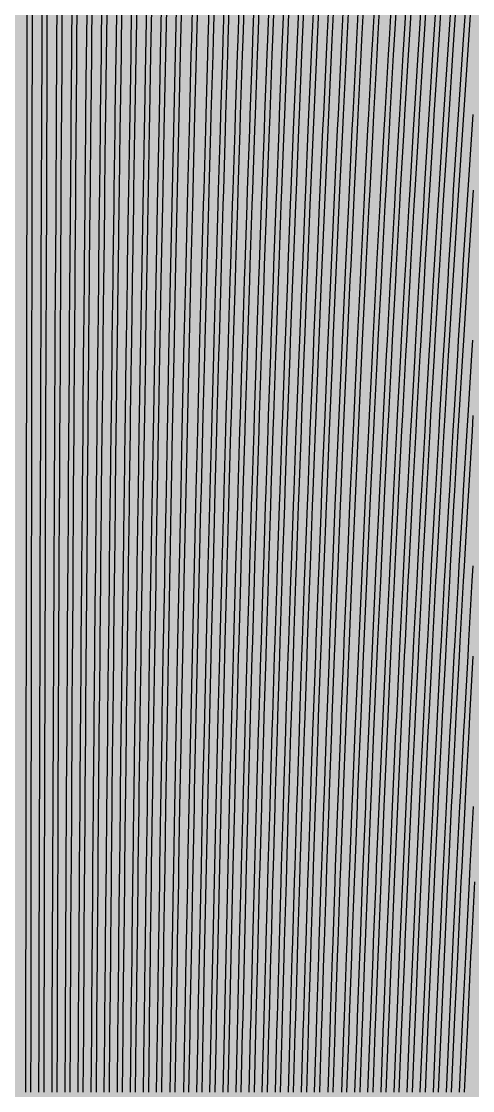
# Model space of a CAD drawing. Header units: metres. Extents: x -7220 to 10980, y -29667 to 1833.
# Drawn here: x 1880.4 to 2067.7, y -16985 to -16540.7 of the extents above; entities that cross this region are included whole.
import ezdxf

# ---------------------------------------------------------------- set-up
doc = ezdxf.new("R2010")
doc.units = ezdxf.units.M
doc.layers.add('Metal1', color=4, linetype='CONTINUOUS')
doc.layers.add('Polyimide', color=7, linetype='CONTINUOUS')

msp = doc.modelspace()

# ---------------------------------------------------------------- hatches: boundary and pattern name
at = {"layer": 'Polyimide'}
msp.add_hatch(color=7, dxfattribs=at).paths.add_polyline_path([(4099.45, -13861.55), (4142.64, -14152.77), (4214.18, -14438.35), (4313.36, -14715.55), (4439.24, -14981.69), (4590.59, -15234.21), (4765.97, -15470.68), (4963.68, -15688.82), (5181.82, -15886.53), (5418.29, -16061.91), (5670.81, -16213.26), (5936.95, -16339.14), (6214.15, -16438.32), (6499.73, -16509.85), (6790.95, -16553.05), (7085, -16567.5), (9980.38, -16567.5), (10058.79, -16571.35), (10136.45, -16582.87), (10212.6, -16601.95), (10286.52, -16628.4), (10357.49, -16661.96), (10424.83, -16702.32), (10487.89, -16749.09), (10546.06, -16801.81), (10598.78, -16859.98), (10645.55, -16923.04), (10685.91, -16990.38), (10719.48, -17061.35), (10745.93, -17135.27), (10765, -17211.43), (10776.52, -17289.08), (10780.38, -17367.5), (10780.38, -21957.3), (10741.61, -22012.91), (10705.97, -22070.59), (10673.58, -22130.14), (10644.53, -22191.39), (10618.92, -22254.16), (10596.82, -22318.25), (10578.3, -22383.46), (10563.41, -22449.6), (10552.21, -22516.46), (10544.72, -22583.84), (10540.97, -22651.53), (10540.97, -22719.32), (10544.72, -22787.01), (10552.21, -22854.38), (10563.41, -22921.24), (10578.3, -22987.38), (10596.82, -23052.6), (10618.92, -23116.68), (10644.53, -23179.45), (10673.58, -23240.71), (10705.97, -23300.26), (10741.61, -23357.93), (10780.38, -23413.54), (10780.38, -28667.5), (10776.52, -28745.91), (10765, -28823.57), (10745.93, -28899.73), (10719.48, -28973.65), (10685.91, -29044.62), (10645.55, -29111.96), (10598.78, -29175.01), (10546.06, -29233.19), (10487.89, -29285.91), (10424.83, -29332.68), (10357.49, -29373.04), (10286.52, -29406.6), (10212.6, -29433.05), (10136.45, -29452.13), (10058.79, -29463.65), (9980.38, -29467.5), (-6219.63, -29467.5), (-6298.04, -29463.65), (-6375.7, -29452.13), (-6451.85, -29433.05), (-6525.77, -29406.6), (-6596.74, -29373.04), (-6664.08, -29332.68), (-6727.14, -29285.91), (-6785.31, -29233.19), (-6838.03, -29175.01), (-6884.8, -29111.96), (-6925.16, -29044.62), (-6958.73, -28973.65), (-6985.18, -28899.73), (-7004.25, -28823.57), (-7015.77, -28745.91), (-7019.63, -28667.5), (-7019.63, -23426.32), (-6979.36, -23370.07), (-6942.33, -23311.63), (-6908.66, -23251.2), (-6878.45, -23188.96), (-6851.81, -23125.12), (-6828.81, -23059.88), (-6809.53, -22993.44), (-6794.04, -22926.02), (-6782.37, -22857.83), (-6774.57, -22789.09), (-6770.67, -22720.02), (-6770.67, -22650.84), (-6774.57, -22581.77), (-6782.37, -22513.03), (-6794.04, -22444.84), (-6809.53, -22377.42), (-6828.81, -22310.98), (-6851.81, -22245.74), (-6878.45, -22181.89), (-6908.66, -22119.66), (-6942.33, -22059.22), (-6979.36, -22000.79), (-7019.63, -21944.54), (-7019.63, -17367.5), (-7015.77, -17289.08), (-7004.25, -17211.43), (-6985.18, -17135.27), (-6958.73, -17061.35), (-6925.16, -16990.38), (-6884.8, -16923.04), (-6838.03, -16859.98), (-6785.31, -16801.81), (-6727.14, -16749.09), (-6664.08, -16702.32), (-6596.74, -16661.96), (-6525.77, -16628.4), (-6451.85, -16601.95), (-6375.7, -16582.87), (-6298.04, -16571.35), (-6219.63, -16567.5), (-3314, -16567.5), (-3019.95, -16553.05), (-2728.73, -16509.85), (-2443.15, -16438.32), (-2165.95, -16339.14), (-1899.81, -16213.26), (-1647.29, -16061.91), (-1410.82, -15886.53), (-1192.68, -15688.82), (-994.97, -15470.68), (-819.59, -15234.21), (-668.24, -14981.69), (-542.36, -14715.55), (-443.18, -14438.35), (-371.64, -14152.77), (-328.45, -13861.55), (-314, -13567.5), (-314, -13373.48), (-317.45, -13328.11), (-327.72, -13283.78), (-344.58, -13241.52), (-367.63, -13202.3), (-396.35, -13167.01), (-430.08, -13136.47), (-468.03, -13111.38), (-509.35, -13092.32), (-509.35, -13092.32), (-578.18, -13061.27), (-642.2, -13021.24), (-700.26, -12972.96), (-751.3, -12917.31), (-794.39, -12855.3), (-828.74, -12788.06), (-853.73, -12716.8), (-868.91, -12642.84), (-874, -12567.5), (-868.91, -12492.16), (-853.73, -12418.19), (-828.74, -12346.94), (-794.39, -12279.7), (-751.3, -12217.69), (-700.26, -12162.04), (-642.2, -12113.76), (-578.18, -12073.73), (-509.35, -12042.68), (-509.35, -12042.68), (-468.03, -12023.62), (-430.08, -11998.53), (-396.35, -11967.99), (-367.63, -11932.7), (-344.58, -11893.47), (-327.72, -11851.21), (-317.45, -11806.89), (-314, -11761.52), (-314, -11074.31), (-317.45, -11028.94), (-327.72, -10984.62), (-344.58, -10942.36), (-367.63, -10903.13), (-396.35, -10867.84), (-430.08, -10837.3), (-468.03, -10812.21), (-509.35, -10793.16), (-509.35, -10793.16), (-578.18, -10762.1), (-642.2, -10722.07), (-700.26, -10673.8), (-751.3, -10618.15), (-794.39, -10556.13), (-828.74, -10488.89), (-853.73, -10417.64), (-868.91, -10343.67), (-874, -10268.33), (-868.91, -10192.99), (-853.73, -10119.03), (-828.74, -10047.77), (-794.39, -9980.53), (-751.3, -9918.52), (-700.26, -9862.87), (-642.2, -9814.59), (-578.18, -9774.56), (-509.35, -9743.51), (-509.35, -9743.51), (-468.03, -9724.45), (-430.08, -9699.36), (-396.35, -9668.82), (-367.63, -9633.53), (-344.58, -9594.31), (-327.72, -9552.05), (-317.45, -9507.72), (-314, -9462.35), (-314, -8775.14), (-317.45, -8729.78), (-327.72, -8685.45), (-344.58, -8643.19), (-367.63, -8603.96), (-396.35, -8568.68), (-430.08, -8538.14), (-468.03, -8513.05), (-509.35, -8493.99), (-509.35, -8493.99), (-578.18, -8462.94), (-642.2, -8422.91), (-700.26, -8374.63), (-751.3, -8318.98), (-794.39, -8256.97), (-828.74, -8189.73), (-853.73, -8118.47), (-868.91, -8044.5), (-874, -7969.17), (-868.91, -7893.83), (-853.73, -7819.86), (-828.74, -7748.61), (-794.39, -7681.36), (-751.3, -7619.35), (-700.26, -7563.7), (-642.2, -7515.42), (-578.18, -7475.4), (-509.35, -7444.34), (-509.35, -7444.34), (-468.03, -7425.28), (-430.08, -7400.2), (-396.35, -7369.66), (-367.63, -7334.37), (-344.58, -7295.14), (-327.72, -7252.88), (-317.45, -7208.56), (-314, -7163.19), (-314, -6475.98), (-317.45, -6430.61), (-327.72, -6386.29), (-344.58, -6344.02), (-367.63, -6304.8), (-396.35, -6269.51), (-430.08, -6238.97), (-468.03, -6213.88), (-509.35, -6194.82), (-509.35, -6194.82), (-578.18, -6163.77), (-642.2, -6123.74), (-700.26, -6075.46), (-751.3, -6019.81), (-794.39, -5957.8), (-828.74, -5890.56), (-853.73, -5819.31), (-868.91, -5745.34), (-874, -5670), (-868.91, -5594.66), (-853.73, -5520.69), (-828.74, -5449.44), (-794.39, -5382.2), (-751.3, -5320.19), (-700.26, -5264.54), (-642.2, -5216.26), (-578.18, -5176.23), (-509.35, -5145.18), (-509.35, -5145.18), (-468.03, -5126.12), (-430.08, -5101.03), (-396.35, -5070.49), (-367.63, -5035.2), (-344.58, -4995.98), (-327.72, -4953.71), (-317.45, -4909.39), (-314, -4864.02), (-314, 380), (-314, 1532.5), (-269, 1532.5), (-268.78, 1525.63), (-268.1, 1518.79), (-266.98, 1512.02), (-265.42, 1505.32), (-263.43, 1498.75), (-261.01, 1492.32), (-258.17, 1486.06), (-254.93, 1480), (-251.3, 1474.17), (-247.3, 1468.58), (-242.94, 1463.27), (-238.25, 1458.25), (-233.23, 1453.56), (-227.92, 1449.2), (-222.33, 1445.2), (-216.5, 1441.57), (-210.44, 1438.33), (-204.18, 1435.49), (-197.75, 1433.07), (-191.18, 1431.08), (-184.48, 1429.52), (-177.71, 1428.4), (-170.87, 1427.72), (-164, 1427.5), (-157.13, 1427.72), (-150.29, 1428.4), (-143.52, 1429.52), (-136.82, 1431.08), (-130.25, 1433.07), (-123.82, 1435.49), (-117.56, 1438.33), (-111.5, 1441.57), (-105.67, 1445.2), (-100.08, 1449.2), (-94.77, 1453.56), (-89.75, 1458.25), (-85.06, 1463.27), (-80.7, 1468.58), (-76.7, 1474.17), (-73.07, 1480), (-69.83, 1486.06), (-66.99, 1492.32), (-64.57, 1498.75), (-62.58, 1505.32), (-61.02, 1512.02), (-59.9, 1518.79), (-59.22, 1525.63), (-59, 1532.5), (1786, 1532.5), (3835, 1532.5), (3835.21, 1539.04), (3835.86, 1545.55), (3836.92, 1552.01), (3838.41, 1558.38), (3840.31, 1564.64), (3842.61, 1570.77), (3845.31, 1576.73), (3848.4, 1582.5), (3851.85, 1588.06), (3855.66, 1593.38), (3859.82, 1598.43), (3864.29, 1603.21), (3869.07, 1607.68), (3874.12, 1611.84), (3879.44, 1615.65), (3885, 1619.1), (3890.77, 1622.19), (3896.73, 1624.89), (3902.86, 1627.19), (3909.12, 1629.09), (3915.49, 1630.58), (3921.95, 1631.64), (3928.46, 1632.29), (3935, 1632.5), (3941.54, 1632.29), (3948.05, 1631.64), (3954.51, 1630.58), (3960.88, 1629.09), (3967.14, 1627.19), (3973.27, 1624.89), (3979.23, 1622.19), (3985, 1619.1), (3990.56, 1615.65), (3995.88, 1611.84), (4000.93, 1607.68), (4005.71, 1603.21), (4010.18, 1598.43), (4014.34, 1593.38), (4018.15, 1588.06), (4021.6, 1582.5), (4024.69, 1576.73), (4027.39, 1570.77), (4029.69, 1564.64), (4031.59, 1558.38), (4033.08, 1552.01), (4034.14, 1545.55), (4034.79, 1539.04), (4035, 1532.5), (4085, 1532.5), (4085, 380), (4085, 330), (4085, -4864.02), (4088.45, -4909.39), (4098.72, -4953.71), (4115.58, -4995.98), (4138.63, -5035.2), (4167.35, -5070.49), (4201.08, -5101.03), (4239.03, -5126.12), (4280.35, -5145.18), (4280.35, -5145.18), (4349.18, -5176.23), (4413.2, -5216.26), (4471.26, -5264.54), (4522.3, -5320.19), (4565.39, -5382.2), (4599.74, -5449.44), (4624.73, -5520.69), (4639.91, -5594.66), (4645, -5670), (4639.91, -5745.34), (4624.73, -5819.31), (4599.74, -5890.56), (4565.39, -5957.8), (4522.3, -6019.81), (4471.26, -6075.46), (4413.2, -6123.74), (4349.18, -6163.77), (4280.35, -6194.82), (4239.03, -6213.88), (4201.08, -6238.97), (4167.35, -6269.51), (4138.63, -6304.8), (4115.58, -6344.02), (4098.72, -6386.29), (4088.45, -6430.61), (4085, -6475.98), (4085, -13567.5), (4099.45, -13861.55)])

# ---------------------------------------------------------------- linework, layer by layer
at = {"layer": 'Metal1'}
for points in [[(1882.22, -16985.64), (1882.25, -16960.65), (1882.26, -16954.4), (1882.28, -16929.41), (1882.29, -16923.16), (1882.32, -16898.17), (1882.33, -16891.92), (1882.36, -16866.93), (1882.36, -16860.68), (1882.39, -16835.68), (1882.4, -16829.44), (1882.43, -16804.44), (1882.44, -16798.2), (1882.47, -16773.2), (1882.48, -16766.95), (1882.52, -16741.96), (1882.53, -16735.71), (1882.56, -16710.72), (1882.57, -16704.47), (1882.61, -16679.48), (1882.62, -16673.23), (1882.66, -16648.24), (1882.67, -16641.99), (1882.71, -16617), (1882.72, -16610.75), (1882.76, -16585.76), (1882.77, -16579.51), (1882.81, -16554.52), (1882.82, -16548.27), (1882.87, -16523.27)], [(1884.87, -16523.28), (1884.82, -16548.27), (1884.81, -16554.52), (1884.77, -16579.51), (1884.76, -16585.76), (1884.72, -16610.75), (1884.71, -16617), (1884.67, -16641.99), (1884.66, -16648.24), (1884.62, -16673.23), (1884.61, -16679.48), (1884.57, -16704.48), (1884.56, -16710.72), (1884.53, -16735.72), (1884.52, -16741.96), (1884.48, -16766.96), (1884.47, -16773.21), (1884.44, -16798.2), (1884.43, -16804.45), (1884.4, -16829.44), (1884.39, -16835.69), (1884.36, -16860.68), (1884.36, -16866.93), (1884.33, -16891.92), (1884.32, -16898.17), (1884.29, -16923.16), (1884.28, -16929.41), (1884.26, -16954.4), (1884.25, -16960.65), (1884.22, -16985.64)], [(1887.65, -16985.64), (1887.71, -16960.65), (1887.73, -16954.4), (1887.79, -16929.41), (1887.8, -16923.16), (1887.86, -16898.16), (1887.88, -16891.92), (1887.95, -16866.92), (1887.96, -16860.68), (1888.03, -16835.68), (1888.05, -16829.43), (1888.12, -16804.44), (1888.14, -16798.19), (1888.21, -16773.2), (1888.23, -16766.95), (1888.31, -16741.96), (1888.33, -16735.71), (1888.41, -16710.72), (1888.43, -16704.47), (1888.51, -16679.48), (1888.53, -16673.23), (1888.62, -16648.24), (1888.64, -16641.99), (1888.73, -16617), (1888.75, -16610.75), (1888.85, -16585.75), (1888.87, -16579.51), (1888.96, -16554.51), (1888.99, -16548.27), (1889.09, -16523.27)], [(1891.09, -16523.28), (1890.99, -16548.27), (1890.96, -16554.52), (1890.87, -16579.51), (1890.85, -16585.76), (1890.75, -16610.75), (1890.73, -16617), (1890.64, -16642), (1890.62, -16648.24), (1890.53, -16673.24), (1890.51, -16679.48), (1890.43, -16704.48), (1890.41, -16710.73), (1890.33, -16735.72), (1890.31, -16741.97), (1890.23, -16766.96), (1890.21, -16773.21), (1890.14, -16798.2), (1890.12, -16804.45), (1890.05, -16829.44), (1890.03, -16835.69), (1889.96, -16860.68), (1889.95, -16866.93), (1889.88, -16891.92), (1889.86, -16898.17), (1889.8, -16923.16), (1889.79, -16929.41), (1889.73, -16954.4), (1889.71, -16960.65), (1889.65, -16985.64)], [(1893.08, -16985.64), (1893.17, -16960.65), (1893.2, -16954.4), (1893.29, -16929.4), (1893.31, -16923.16), (1893.41, -16898.16), (1893.44, -16891.92), (1893.54, -16866.92), (1893.56, -16860.67), (1893.67, -16835.68), (1893.7, -16829.43), (1893.81, -16804.44), (1893.84, -16798.19), (1893.95, -16773.2), (1893.98, -16766.95), (1894.1, -16741.96), (1894.13, -16735.71), (1894.25, -16710.72), (1894.29, -16704.47), (1894.42, -16679.48), (1894.45, -16673.23), (1894.58, -16648.23), (1894.62, -16641.99), (1894.75, -16616.99), (1894.79, -16610.75), (1894.93, -16585.75), (1894.97, -16579.5), (1895.12, -16554.51), (1895.15, -16548.26), (1895.31, -16523.27)], [(1897.31, -16523.28), (1897.15, -16548.28), (1897.12, -16554.52), (1896.97, -16579.52), (1896.93, -16585.76), (1896.79, -16610.76), (1896.75, -16617), (1896.62, -16642), (1896.58, -16648.25), (1896.45, -16673.24), (1896.42, -16679.49), (1896.29, -16704.48), (1896.25, -16710.73), (1896.13, -16735.72), (1896.1, -16741.97), (1895.98, -16766.96), (1895.95, -16773.21), (1895.84, -16798.2), (1895.81, -16804.45), (1895.7, -16829.44), (1895.67, -16835.69), (1895.56, -16860.68), (1895.54, -16866.93), (1895.44, -16891.92), (1895.41, -16898.17), (1895.31, -16923.16), (1895.29, -16929.41), (1895.2, -16954.4), (1895.17, -16960.65), (1895.08, -16985.65)], [(1898.51, -16985.64), (1898.63, -16960.64), (1898.67, -16954.4), (1898.79, -16929.4), (1898.82, -16923.16), (1898.96, -16898.16), (1898.99, -16891.91), (1899.13, -16866.92), (1899.16, -16860.67), (1899.31, -16835.68), (1899.34, -16829.43), (1899.49, -16804.44), (1899.53, -16798.19), (1899.69, -16773.2), (1899.73, -16766.95), (1899.89, -16741.96), (1899.93, -16735.71), (1900.1, -16710.72), (1900.14, -16704.47), (1900.32, -16679.47), (1900.36, -16673.23), (1900.54, -16648.23), (1900.59, -16641.98), (1900.78, -16616.99), (1900.83, -16610.74), (1901.02, -16585.75), (1901.07, -16579.5), (1901.27, -16554.51), (1901.32, -16548.26), (1901.53, -16523.27)], [(1903.53, -16523.28), (1903.32, -16548.28), (1903.27, -16554.53), (1903.07, -16579.52), (1903.02, -16585.77), (1902.83, -16610.76), (1902.78, -16617.01), (1902.59, -16642), (1902.54, -16648.25), (1902.36, -16673.24), (1902.32, -16679.49), (1902.14, -16704.48), (1902.1, -16710.73), (1901.93, -16735.72), (1901.89, -16741.97), (1901.73, -16766.96), (1901.69, -16773.21), (1901.53, -16798.2), (1901.49, -16804.45), (1901.34, -16829.44), (1901.31, -16835.69), (1901.16, -16860.68), (1901.13, -16866.93), (1900.99, -16891.92), (1900.96, -16898.17), (1900.82, -16923.17), (1900.79, -16929.41), (1900.67, -16954.41), (1900.63, -16960.65), (1900.51, -16985.65)], [(1903.94, -16985.64), (1904.1, -16960.64), (1904.14, -16954.39), (1904.3, -16929.4), (1904.34, -16923.15), (1904.5, -16898.16), (1904.55, -16891.91), (1904.72, -16866.92), (1904.76, -16860.67), (1904.95, -16835.68), (1904.99, -16829.43), (1905.18, -16804.44), (1905.23, -16798.19), (1905.43, -16773.2), (1905.48, -16766.95), (1905.68, -16741.95), (1905.73, -16735.71), (1905.95, -16710.71), (1906, -16704.47), (1906.22, -16679.47), (1906.28, -16673.22), (1906.51, -16648.23), (1906.56, -16641.98), (1906.8, -16616.99), (1906.86, -16610.74), (1907.11, -16585.75), (1907.17, -16579.5), (1907.42, -16554.51), (1907.49, -16548.26), (1907.75, -16523.27)], [(1909.75, -16523.29), (1909.49, -16548.28), (1909.42, -16554.53), (1909.17, -16579.52), (1909.11, -16585.77), (1908.86, -16610.76), (1908.8, -16617.01), (1908.56, -16642), (1908.51, -16648.25), (1908.28, -16673.24), (1908.22, -16679.49), (1908, -16704.48), (1907.95, -16710.73), (1907.73, -16735.72), (1907.68, -16741.97), (1907.48, -16766.96), (1907.43, -16773.21), (1907.23, -16798.2), (1907.18, -16804.45), (1906.99, -16829.45), (1906.95, -16835.69), (1906.76, -16860.69), (1906.72, -16866.93), (1906.55, -16891.93), (1906.5, -16898.17), (1906.34, -16923.17), (1906.3, -16929.41), (1906.14, -16954.41), (1906.1, -16960.66), (1905.94, -16985.65)], [(1909.37, -16985.63), (1909.56, -16960.64), (1909.61, -16954.39), (1909.8, -16929.4), (1909.85, -16923.15), (1910.05, -16898.16), (1910.1, -16891.91), (1910.31, -16866.92), (1910.36, -16860.67), (1910.58, -16835.68), (1910.64, -16829.43), (1910.87, -16804.44), (1910.93, -16798.19), (1911.17, -16773.19), (1911.23, -16766.95), (1911.47, -16741.95), (1911.54, -16735.7), (1911.79, -16710.71), (1911.86, -16704.46), (1912.12, -16679.47), (1912.19, -16673.22), (1912.47, -16648.23), (1912.54, -16641.98), (1912.82, -16616.99), (1912.9, -16610.74), (1913.19, -16585.75), (1913.27, -16579.5), (1913.58, -16554.51), (1913.65, -16548.26), (1913.97, -16523.26)], [(1915.97, -16523.29), (1915.65, -16548.28), (1915.57, -16554.53), (1915.27, -16579.52), (1915.19, -16585.77), (1914.9, -16610.76), (1914.82, -16617.01), (1914.54, -16642), (1914.47, -16648.25), (1914.19, -16673.24), (1914.12, -16679.49), (1913.86, -16704.48), (1913.79, -16710.73), (1913.54, -16735.72), (1913.47, -16741.97), (1913.23, -16766.97), (1913.16, -16773.21), (1912.93, -16798.21), (1912.87, -16804.45), (1912.64, -16829.45), (1912.58, -16835.69), (1912.36, -16860.69), (1912.31, -16866.94), (1912.1, -16891.93), (1912.05, -16898.18), (1911.85, -16923.17), (1911.8, -16929.42), (1911.61, -16954.41), (1911.56, -16960.66), (1911.37, -16985.65)], [(1914.8, -16985.63), (1915.02, -16960.64), (1915.07, -16954.39), (1915.3, -16929.4), (1915.36, -16923.15), (1915.59, -16898.16), (1915.66, -16891.91), (1915.9, -16866.92), (1915.96, -16860.67), (1916.22, -16835.68), (1916.29, -16829.43), (1916.56, -16804.43), (1916.62, -16798.19), (1916.9, -16773.19), (1916.97, -16766.94), (1917.26, -16741.95), (1917.34, -16735.7), (1917.64, -16710.71), (1917.72, -16704.46), (1918.03, -16679.47), (1918.11, -16673.22), (1918.43, -16648.23), (1918.51, -16641.98), (1918.85, -16616.99), (1918.93, -16610.74), (1919.28, -16585.74), (1919.37, -16579.5), (1919.73, -16554.5), (1919.82, -16548.25), (1920.19, -16523.26)], [(1922.19, -16523.29), (1921.82, -16548.28), (1921.73, -16554.53), (1921.37, -16579.52), (1921.28, -16585.77), (1920.93, -16610.76), (1920.85, -16617.01), (1920.51, -16642.01), (1920.43, -16648.25), (1920.11, -16673.25), (1920.03, -16679.49), (1919.72, -16704.49), (1919.64, -16710.73), (1919.34, -16735.73), (1919.26, -16741.97), (1918.97, -16766.97), (1918.9, -16773.22), (1918.62, -16798.21), (1918.56, -16804.46), (1918.29, -16829.45), (1918.22, -16835.7), (1917.96, -16860.69), (1917.9, -16866.94), (1917.66, -16891.93), (1917.59, -16898.18), (1917.36, -16923.17), (1917.3, -16929.42), (1917.07, -16954.41), (1917.02, -16960.66), (1916.8, -16985.65)], [(1920.23, -16985.63), (1920.48, -16960.64), (1920.54, -16954.39), (1920.8, -16929.4), (1920.87, -16923.15), (1921.14, -16898.16), (1921.21, -16891.91), (1921.49, -16866.92), (1921.57, -16860.67), (1921.86, -16835.67), (1921.94, -16829.43), (1922.24, -16804.43), (1922.32, -16798.18), (1922.64, -16773.19), (1922.72, -16766.94), (1923.06, -16741.95), (1923.14, -16735.7), (1923.48, -16710.71), (1923.57, -16704.46), (1923.93, -16679.47), (1924.02, -16673.22), (1924.39, -16648.23), (1924.49, -16641.98), (1924.87, -16616.98), (1924.97, -16610.74), (1925.37, -16585.74), (1925.47, -16579.49), (1925.88, -16554.5), (1925.99, -16548.25), (1926.41, -16523.26)], [(1928.41, -16523.29), (1927.98, -16548.29), (1927.88, -16554.53), (1927.47, -16579.53), (1927.37, -16585.77), (1926.97, -16610.77), (1926.87, -16617.01), (1926.49, -16642.01), (1926.39, -16648.26), (1926.02, -16673.25), (1925.93, -16679.5), (1925.57, -16704.49), (1925.48, -16710.74), (1925.14, -16735.73), (1925.05, -16741.98), (1924.72, -16766.97), (1924.64, -16773.22), (1924.32, -16798.21), (1924.24, -16804.46), (1923.94, -16829.45), (1923.86, -16835.7), (1923.57, -16860.69), (1923.49, -16866.94), (1923.21, -16891.93), (1923.14, -16898.18), (1922.87, -16923.17), (1922.8, -16929.42), (1922.54, -16954.41), (1922.48, -16960.66), (1922.23, -16985.65)], [(1925.66, -16985.63), (1925.94, -16960.64), (1926.01, -16954.39), (1926.31, -16929.4), (1926.38, -16923.15), (1926.69, -16898.16), (1926.77, -16891.91), (1927.08, -16866.91), (1927.17, -16860.67), (1927.5, -16835.67), (1927.58, -16829.42), (1927.93, -16804.43), (1928.02, -16798.18), (1928.38, -16773.19), (1928.47, -16766.94), (1928.85, -16741.95), (1928.94, -16735.7), (1929.33, -16710.71), (1929.43, -16704.46), (1929.83, -16679.46), (1929.94, -16673.22), (1930.36, -16648.22), (1930.46, -16641.97), (1930.9, -16616.98), (1931.01, -16610.73), (1931.45, -16585.74), (1931.57, -16579.49), (1932.03, -16554.5), (1932.15, -16548.25), (1932.63, -16523.26)], [(1934.63, -16523.3), (1934.15, -16548.29), (1934.03, -16554.54), (1933.57, -16579.53), (1933.45, -16585.78), (1933.01, -16610.77), (1932.9, -16617.02), (1932.46, -16642.01), (1932.36, -16648.26), (1931.94, -16673.25), (1931.83, -16679.5), (1931.43, -16704.49), (1931.33, -16710.74), (1930.94, -16735.73), (1930.85, -16741.98), (1930.47, -16766.97), (1930.38, -16773.22), (1930.02, -16798.21), (1929.93, -16804.46), (1929.58, -16829.45), (1929.5, -16835.7), (1929.17, -16860.69), (1929.08, -16866.94), (1928.76, -16891.93), (1928.69, -16898.18), (1928.38, -16923.17), (1928.31, -16929.42), (1928.01, -16954.41), (1927.94, -16960.66), (1927.66, -16985.65)], [(1931.09, -16985.63), (1931.4, -16960.64), (1931.48, -16954.39), (1931.81, -16929.4), (1931.89, -16923.15), (1932.23, -16898.15), (1932.32, -16891.91), (1932.68, -16866.91), (1932.77, -16860.66), (1933.14, -16835.67), (1933.23, -16829.42), (1933.62, -16804.43), (1933.72, -16798.18), (1934.12, -16773.19), (1934.22, -16766.94), (1934.64, -16741.95), (1934.74, -16735.7), (1935.18, -16710.7), (1935.29, -16704.46), (1935.74, -16679.46), (1935.85, -16673.21), (1936.32, -16648.22), (1936.44, -16641.97), (1936.92, -16616.98), (1937.04, -16610.73), (1937.54, -16585.74), (1937.67, -16579.49), (1938.19, -16554.5), (1938.32, -16548.25), (1938.85, -16523.26)], [(1940.85, -16523.3), (1940.32, -16548.29), (1940.19, -16554.54), (1939.67, -16579.53), (1939.54, -16585.78), (1939.04, -16610.77), (1938.92, -16617.02), (1938.44, -16642.01), (1938.32, -16648.26), (1937.85, -16673.25), (1937.74, -16679.5), (1937.29, -16704.49), (1937.18, -16710.74), (1936.74, -16735.73), (1936.64, -16741.98), (1936.22, -16766.97), (1936.12, -16773.22), (1935.72, -16798.21), (1935.62, -16804.46), (1935.23, -16829.45), (1935.14, -16835.7), (1934.77, -16860.69), (1934.68, -16866.94), (1934.32, -16891.93), (1934.23, -16898.18), (1933.89, -16923.17), (1933.81, -16929.42), (1933.48, -16954.41), (1933.4, -16960.66), (1933.09, -16985.65)], [(1936.52, -16985.63), (1936.87, -16960.64), (1936.95, -16954.39), (1937.31, -16929.39), (1937.4, -16923.15), (1937.78, -16898.15), (1937.87, -16891.9), (1938.27, -16866.91), (1938.37, -16860.66), (1938.77, -16835.67), (1938.88, -16829.42), (1939.3, -16804.43), (1939.41, -16798.18), (1939.86, -16773.19), (1939.97, -16766.94), (1940.43, -16741.94), (1940.55, -16735.7), (1941.02, -16710.7), (1941.14, -16704.45), (1941.64, -16679.46), (1941.77, -16673.21), (1942.28, -16648.22), (1942.41, -16641.97), (1942.94, -16616.98), (1943.08, -16610.73), (1943.63, -16585.74), (1943.77, -16579.49), (1944.34, -16554.49), (1944.48, -16548.25), (1945.07, -16523.25)], [(1947.07, -16523.3), (1946.48, -16548.29), (1946.34, -16554.54), (1945.77, -16579.53), (1945.63, -16585.78), (1945.08, -16610.77), (1944.94, -16617.02), (1944.41, -16642.01), (1944.28, -16648.26), (1943.77, -16673.25), (1943.64, -16679.5), (1943.14, -16704.49), (1943.02, -16710.74), (1942.55, -16735.73), (1942.43, -16741.98), (1941.97, -16766.97), (1941.86, -16773.22), (1941.41, -16798.21), (1941.3, -16804.46), (1940.88, -16829.45), (1940.77, -16835.7), (1940.37, -16860.69), (1940.27, -16866.94), (1939.87, -16891.93), (1939.78, -16898.18), (1939.4, -16923.18), (1939.31, -16929.42), (1938.95, -16954.42), (1938.87, -16960.66), (1938.52, -16985.66)], [(1942.12, -16985.63), (1942.5, -16960.63), (1942.6, -16954.39), (1943, -16929.39), (1943.11, -16923.14), (1943.53, -16898.15), (1943.64, -16891.9), (1944.08, -16866.91), (1944.19, -16860.66), (1944.65, -16835.67), (1944.77, -16829.42), (1945.25, -16804.43), (1945.37, -16798.18), (1945.87, -16773.18), (1946, -16766.94), (1946.52, -16741.94), (1946.65, -16735.69), (1947.19, -16710.7), (1947.32, -16704.45), (1947.88, -16679.46), (1948.02, -16673.21), (1948.6, -16648.22), (1948.75, -16641.97), (1949.35, -16616.98), (1949.5, -16610.73), (1950.12, -16585.73), (1950.28, -16579.48), (1950.92, -16554.49), (1951.09, -16548.24), (1951.75, -16523.25)], [(1953.75, -16523.3), (1953.09, -16548.3), (1952.92, -16554.54), (1952.28, -16579.54), (1952.12, -16585.78), (1951.5, -16610.78), (1951.35, -16617.02), (1950.75, -16642.02), (1950.6, -16648.26), (1950.02, -16673.26), (1949.88, -16679.5), (1949.32, -16704.5), (1949.19, -16710.74), (1948.65, -16735.74), (1948.52, -16741.98), (1948, -16766.98), (1947.87, -16773.22), (1947.37, -16798.22), (1947.25, -16804.46), (1946.77, -16829.46), (1946.65, -16835.7), (1946.19, -16860.7), (1946.08, -16866.94), (1945.64, -16891.94), (1945.53, -16898.18), (1945.11, -16923.18), (1945, -16929.42), (1944.6, -16954.42), (1944.5, -16960.67), (1944.12, -16985.66)], [(1947.81, -16985.62), (1948.25, -16960.63), (1948.36, -16954.38), (1948.82, -16929.39), (1948.94, -16923.14), (1949.42, -16898.15), (1949.54, -16891.9), (1950.04, -16866.91), (1950.17, -16860.66), (1950.69, -16835.66), (1950.82, -16829.42), (1951.37, -16804.42), (1951.5, -16798.17), (1952.07, -16773.18), (1952.21, -16766.93), (1952.8, -16741.94), (1952.95, -16735.69), (1953.56, -16710.7), (1953.72, -16704.45), (1954.35, -16679.46), (1954.51, -16673.21), (1955.17, -16648.21), (1955.33, -16641.97), (1956.01, -16616.97), (1956.19, -16610.72), (1956.89, -16585.73), (1957.07, -16579.48), (1957.8, -16554.49), (1957.98, -16548.24), (1958.73, -16523.25)], [(1960.73, -16523.31), (1959.98, -16548.3), (1959.8, -16554.55), (1959.07, -16579.54), (1958.89, -16585.79), (1958.19, -16610.78), (1958.01, -16617.03), (1957.33, -16642.02), (1957.17, -16648.27), (1956.51, -16673.26), (1956.35, -16679.51), (1955.72, -16704.5), (1955.56, -16710.75), (1954.95, -16735.74), (1954.8, -16741.99), (1954.21, -16766.98), (1954.07, -16773.23), (1953.5, -16798.22), (1953.37, -16804.47), (1952.82, -16829.46), (1952.69, -16835.71), (1952.17, -16860.7), (1952.04, -16866.95), (1951.54, -16891.94), (1951.42, -16898.19), (1950.94, -16923.18), (1950.82, -16929.43), (1950.36, -16954.42), (1950.25, -16960.67), (1949.81, -16985.66)], [(1953.24, -16985.62), (1953.71, -16960.63), (1953.83, -16954.38), (1954.32, -16929.39), (1954.45, -16923.14), (1954.96, -16898.15), (1955.09, -16891.9), (1955.63, -16866.91), (1955.77, -16860.66), (1956.33, -16835.66), (1956.47, -16829.41), (1957.05, -16804.42), (1957.2, -16798.17), (1957.81, -16773.18), (1957.96, -16766.93), (1958.59, -16741.94), (1958.75, -16735.69), (1959.41, -16710.7), (1959.57, -16704.45), (1960.25, -16679.45), (1960.43, -16673.21), (1961.13, -16648.21), (1961.31, -16641.96), (1962.04, -16616.97), (1962.22, -16610.72), (1962.98, -16585.73), (1963.17, -16579.48), (1963.95, -16554.49), (1964.15, -16548.24), (1964.95, -16523.24)], [(1966.95, -16523.31), (1966.15, -16548.3), (1965.95, -16554.55), (1965.17, -16579.54), (1964.98, -16585.79), (1964.22, -16610.78), (1964.04, -16617.03), (1963.31, -16642.02), (1963.13, -16648.27), (1962.43, -16673.26), (1962.25, -16679.51), (1961.57, -16704.5), (1961.41, -16710.75), (1960.75, -16735.74), (1960.59, -16741.99), (1959.96, -16766.98), (1959.81, -16773.23), (1959.2, -16798.22), (1959.05, -16804.47), (1958.47, -16829.46), (1958.33, -16835.71), (1957.77, -16860.7), (1957.63, -16866.95), (1957.09, -16891.94), (1956.96, -16898.19), (1956.45, -16923.18), (1956.32, -16929.43), (1955.83, -16954.42), (1955.71, -16960.67), (1955.24, -16985.66)], [(1958.67, -16985.62), (1959.17, -16960.63), (1959.3, -16954.38), (1959.83, -16929.39), (1959.96, -16923.14), (1960.51, -16898.15), (1960.65, -16891.9), (1961.22, -16866.9), (1961.37, -16860.65), (1961.97, -16835.66), (1962.12, -16829.41), (1962.74, -16804.42), (1962.9, -16798.17), (1963.55, -16773.18), (1963.71, -16766.93), (1964.38, -16741.94), (1964.56, -16735.69), (1965.25, -16710.69), (1965.43, -16704.45), (1966.16, -16679.45), (1966.34, -16673.2), (1967.09, -16648.21), (1967.28, -16641.96), (1968.06, -16616.97), (1968.26, -16610.72), (1969.06, -16585.73), (1969.27, -16579.48), (1970.1, -16554.48), (1970.31, -16548.24), (1971.18, -16523.24)], [(1973.17, -16523.31), (1972.31, -16548.3), (1972.1, -16554.55), (1971.27, -16579.54), (1971.06, -16585.79), (1970.26, -16610.78), (1970.06, -16617.03), (1969.28, -16642.02), (1969.09, -16648.27), (1968.34, -16673.26), (1968.16, -16679.51), (1967.43, -16704.5), (1967.25, -16710.75), (1966.55, -16735.74), (1966.38, -16741.99), (1965.71, -16766.98), (1965.55, -16773.23), (1964.9, -16798.22), (1964.74, -16804.47), (1964.12, -16829.46), (1963.97, -16835.71), (1963.37, -16860.7), (1963.22, -16866.95), (1962.65, -16891.94), (1962.51, -16898.19), (1961.96, -16923.18), (1961.83, -16929.43), (1961.3, -16954.42), (1961.17, -16960.67), (1960.67, -16985.66)], [(1964.1, -16985.62), (1964.64, -16960.63), (1964.77, -16954.38), (1965.33, -16929.39), (1965.47, -16923.14), (1966.06, -16898.14), (1966.2, -16891.9), (1966.81, -16866.9), (1966.97, -16860.65), (1967.6, -16835.66), (1967.77, -16829.41), (1968.43, -16804.42), (1968.6, -16798.17), (1969.28, -16773.18), (1969.46, -16766.93), (1970.17, -16741.93), (1970.36, -16735.69), (1971.1, -16710.69), (1971.29, -16704.44), (1972.06, -16679.45), (1972.26, -16673.2), (1973.05, -16648.21), (1973.26, -16641.96), (1974.08, -16616.97), (1974.3, -16610.72), (1975.15, -16585.72), (1975.37, -16579.48), (1976.26, -16554.48), (1976.48, -16548.23), (1977.4, -16523.24)], [(1979.39, -16523.31), (1978.48, -16548.31), (1978.25, -16554.55), (1977.37, -16579.55), (1977.15, -16585.79), (1976.29, -16610.79), (1976.08, -16617.03), (1975.26, -16642.02), (1975.05, -16648.27), (1974.25, -16673.26), (1974.06, -16679.51), (1973.29, -16704.5), (1973.1, -16710.75), (1972.36, -16735.74), (1972.17, -16741.99), (1971.46, -16766.98), (1971.28, -16773.23), (1970.6, -16798.22), (1970.43, -16804.47), (1969.77, -16829.46), (1969.6, -16835.71), (1968.97, -16860.7), (1968.81, -16866.95), (1968.2, -16891.94), (1968.05, -16898.19), (1967.47, -16923.18), (1967.33, -16929.43), (1966.77, -16954.42), (1966.64, -16960.67), (1966.1, -16985.66)], [(1969.53, -16985.62), (1970.1, -16960.63), (1970.24, -16954.38), (1970.83, -16929.38), (1970.98, -16923.14), (1971.6, -16898.14), (1971.76, -16891.89), (1972.4, -16866.9), (1972.57, -16860.65), (1973.24, -16835.66), (1973.41, -16829.41), (1974.11, -16804.42), (1974.29, -16798.17), (1975.02, -16773.17), (1975.21, -16766.93), (1975.97, -16741.93), (1976.16, -16735.68), (1976.95, -16710.69), (1977.15, -16704.44), (1977.96, -16679.45), (1978.17, -16673.2), (1979.02, -16648.21), (1979.23, -16641.96), (1980.11, -16616.96), (1980.33, -16610.72), (1981.24, -16585.72), (1981.47, -16579.47), (1982.41, -16554.48), (1982.65, -16548.23), (1983.62, -16523.24)], [(1985.62, -16523.32), (1984.65, -16548.31), (1984.41, -16554.56), (1983.47, -16579.55), (1983.24, -16585.8), (1982.33, -16610.79), (1982.11, -16617.04), (1981.23, -16642.03), (1981.02, -16648.27), (1980.17, -16673.27), (1979.96, -16679.51), (1979.15, -16704.51), (1978.94, -16710.75), (1978.16, -16735.75), (1977.96, -16741.99), (1977.21, -16766.99), (1977.02, -16773.23), (1976.29, -16798.23), (1976.11, -16804.47), (1975.41, -16829.47), (1975.24, -16835.71), (1974.57, -16860.71), (1974.4, -16866.95), (1973.76, -16891.94), (1973.6, -16898.19), (1972.98, -16923.18), (1972.83, -16929.43), (1972.24, -16954.42), (1972.1, -16960.67), (1971.53, -16985.66)], [(1974.96, -16985.62), (1975.56, -16960.63), (1975.71, -16954.38), (1976.34, -16929.38), (1976.5, -16923.13), (1977.15, -16898.14), (1977.31, -16891.89), (1978, -16866.9), (1978.17, -16860.65), (1978.88, -16835.66), (1979.06, -16829.41), (1979.8, -16804.42), (1979.99, -16798.17), (1980.76, -16773.17), (1980.96, -16766.92), (1981.76, -16741.93), (1981.96, -16735.68), (1982.79, -16710.69), (1983, -16704.44), (1983.87, -16679.45), (1984.09, -16673.2), (1984.98, -16648.2), (1985.21, -16641.96), (1986.13, -16616.96), (1986.37, -16610.71), (1987.33, -16585.72), (1987.57, -16579.47), (1988.56, -16554.48), (1988.81, -16548.23), (1989.84, -16523.24)], [(1991.84, -16523.32), (1990.81, -16548.31), (1990.56, -16554.56), (1989.57, -16579.55), (1989.32, -16585.8), (1988.37, -16610.79), (1988.13, -16617.04), (1987.21, -16642.03), (1986.98, -16648.28), (1986.08, -16673.27), (1985.86, -16679.52), (1985, -16704.51), (1984.79, -16710.76), (1983.96, -16735.75), (1983.76, -16742), (1982.96, -16766.99), (1982.76, -16773.24), (1981.99, -16798.23), (1981.8, -16804.48), (1981.06, -16829.47), (1980.88, -16835.71), (1980.17, -16860.71), (1979.99, -16866.95), (1979.31, -16891.95), (1979.15, -16898.19), (1978.49, -16923.19), (1978.34, -16929.43), (1977.71, -16954.43), (1977.56, -16960.67), (1976.96, -16985.67)], [(1980.39, -16985.62), (1981.02, -16960.62), (1981.18, -16954.38), (1981.84, -16929.38), (1982.01, -16923.13), (1982.69, -16898.14), (1982.87, -16891.89), (1983.59, -16866.9), (1983.77, -16860.65), (1984.52, -16835.66), (1984.71, -16829.41), (1985.49, -16804.41), (1985.69, -16798.16), (1986.5, -16773.17), (1986.71, -16766.92), (1987.55, -16741.93), (1987.76, -16735.68), (1988.64, -16710.69), (1988.86, -16704.44), (1989.77, -16679.45), (1990, -16673.2), (1990.94, -16648.2), (1991.18, -16641.95), (1992.16, -16616.96), (1992.4, -16610.71), (1993.41, -16585.72), (1993.67, -16579.47), (1994.71, -16554.48), (1994.98, -16548.23), (1996.06, -16523.23)], [(1998.06, -16523.32), (1996.98, -16548.31), (1996.71, -16554.56), (1995.67, -16579.55), (1995.41, -16585.8), (1994.4, -16610.79), (1994.15, -16617.04), (1993.18, -16642.03), (1992.94, -16648.28), (1992, -16673.27), (1991.77, -16679.52), (1990.86, -16704.51), (1990.64, -16710.76), (1989.76, -16735.75), (1989.55, -16742), (1988.7, -16766.99), (1988.5, -16773.24), (1987.69, -16798.23), (1987.49, -16804.48), (1986.71, -16829.47), (1986.52, -16835.72), (1985.77, -16860.71), (1985.59, -16866.96), (1984.87, -16891.95), (1984.69, -16898.2), (1984.01, -16923.19), (1983.84, -16929.44), (1983.18, -16954.43), (1983.02, -16960.68), (1982.39, -16985.67)], [(1985.82, -16985.62), (1986.48, -16960.62), (1986.65, -16954.37), (1987.34, -16929.38), (1987.52, -16923.13), (1988.24, -16898.14), (1988.42, -16891.89), (1989.18, -16866.9), (1989.37, -16860.65), (1990.16, -16835.65), (1990.36, -16829.41), (1991.18, -16804.41), (1991.38, -16798.16), (1992.24, -16773.17), (1992.45, -16766.92), (1993.34, -16741.93), (1993.56, -16735.68), (1994.48, -16710.69), (1994.72, -16704.44), (1995.67, -16679.44), (1995.92, -16673.19), (1996.9, -16648.2), (1997.16, -16641.95), (1998.18, -16616.96), (1998.44, -16610.71), (1999.5, -16585.72), (1999.77, -16579.47), (2000.87, -16554.47), (2001.15, -16548.22), (2002.28, -16523.23)], [(2004.28, -16523.32), (2003.14, -16548.31), (2002.86, -16554.56), (2001.77, -16579.55), (2001.5, -16585.8), (2000.44, -16610.79), (2000.18, -16617.04), (1999.15, -16642.03), (1998.9, -16648.28), (1997.91, -16673.27), (1997.67, -16679.52), (1996.72, -16704.51), (1996.48, -16710.76), (1995.56, -16735.75), (1995.34, -16742), (1994.45, -16766.99), (1994.24, -16773.24), (1993.38, -16798.23), (1993.17, -16804.48), (1992.36, -16829.47), (1992.16, -16835.72), (1991.37, -16860.71), (1991.18, -16866.96), (1990.42, -16891.95), (1990.24, -16898.2), (1989.52, -16923.19), (1989.34, -16929.44), (1988.65, -16954.43), (1988.48, -16960.68), (1987.82, -16985.67)], [(1991.25, -16985.61), (1991.94, -16960.62), (1992.12, -16954.37), (1992.84, -16929.38), (1993.03, -16923.13), (1993.79, -16898.14), (1993.98, -16891.89), (1994.77, -16866.9), (1994.97, -16860.65), (1995.79, -16835.65), (1996, -16829.4), (1996.86, -16804.41), (1997.08, -16798.16), (1997.97, -16773.17), (1998.2, -16766.92), (1999.13, -16741.93), (1999.37, -16735.68), (2000.33, -16710.68), (2000.58, -16704.43), (2001.58, -16679.44), (2001.83, -16673.19), (2002.87, -16648.2), (2003.13, -16641.95), (2004.2, -16616.96), (2004.48, -16610.71), (2005.59, -16585.71), (2005.87, -16579.46), (2007.02, -16554.47), (2007.31, -16548.22), (2008.5, -16523.23)], [(2010.5, -16523.33), (2009.31, -16548.32), (2009.02, -16554.56), (2007.87, -16579.56), (2007.59, -16585.8), (2006.47, -16610.8), (2006.2, -16617.04), (2005.13, -16642.03), (2004.86, -16648.28), (2003.83, -16673.27), (2003.57, -16679.52), (2002.57, -16704.51), (2002.33, -16710.76), (2001.37, -16735.75), (2001.13, -16742), (2000.2, -16766.99), (1999.97, -16773.24), (1999.08, -16798.23), (1998.86, -16804.48), (1998, -16829.47), (1997.79, -16835.72), (1996.97, -16860.71), (1996.77, -16866.96), (1995.98, -16891.95), (1995.78, -16898.2), (1995.03, -16923.19), (1994.84, -16929.44), (1994.12, -16954.43), (1993.94, -16960.68), (1993.25, -16985.67)], [(1996.68, -16985.61), (1997.41, -16960.62), (1997.59, -16954.37), (1998.35, -16929.38), (1998.54, -16923.13), (1999.33, -16898.14), (1999.53, -16891.89), (2000.36, -16866.89), (2000.57, -16860.64), (2001.43, -16835.65), (2001.65, -16829.4), (2002.55, -16804.41), (2002.78, -16798.16), (2003.71, -16773.17), (2003.95, -16766.92), (2004.92, -16741.92), (2005.17, -16735.67), (2006.18, -16710.68), (2006.43, -16704.43), (2007.48, -16679.44), (2007.74, -16673.19), (2008.83, -16648.2), (2009.1, -16641.95), (2010.23, -16616.95), (2010.51, -16610.71), (2011.67, -16585.71), (2011.97, -16579.46), (2013.17, -16554.47), (2013.48, -16548.22), (2014.72, -16523.23)], [(2016.72, -16523.33), (2015.48, -16548.32), (2015.17, -16554.57), (2013.97, -16579.56), (2013.67, -16585.81), (2012.51, -16610.8), (2012.22, -16617.05), (2011.1, -16642.04), (2010.83, -16648.28), (2009.74, -16673.28), (2009.48, -16679.52), (2008.43, -16704.52), (2008.17, -16710.76), (2007.17, -16735.75), (2006.92, -16742), (2005.95, -16766.99), (2005.71, -16773.24), (2004.78, -16798.23), (2004.55, -16804.48), (2003.65, -16829.47), (2003.43, -16835.72), (2002.57, -16860.71), (2002.36, -16866.96), (2001.53, -16891.95), (2001.33, -16898.2), (2000.54, -16923.19), (2000.35, -16929.44), (1999.59, -16954.43), (1999.41, -16960.68), (1998.68, -16985.67)], [(2002.11, -16985.61), (2002.87, -16960.62), (2003.06, -16954.37), (2003.85, -16929.38), (2004.05, -16923.13), (2004.88, -16898.13), (2005.09, -16891.89), (2005.95, -16866.89), (2006.17, -16860.64), (2007.07, -16835.65), (2007.3, -16829.4), (2008.24, -16804.41), (2008.48, -16798.16), (2009.45, -16773.17), (2009.7, -16766.92), (2010.71, -16741.92), (2010.97, -16735.67), (2012.02, -16710.68), (2012.29, -16704.43), (2013.38, -16679.44), (2013.66, -16673.19), (2014.79, -16648.2), (2015.08, -16641.95), (2016.25, -16616.95), (2016.55, -16610.7), (2017.76, -16585.71), (2018.07, -16579.46), (2019.32, -16554.47), (2019.64, -16548.22), (2020.94, -16523.23)], [(2022.94, -16523.33), (2021.64, -16548.32), (2021.32, -16554.57), (2020.07, -16579.56), (2019.76, -16585.81), (2018.55, -16610.8), (2018.25, -16617.05), (2017.08, -16642.04), (2016.79, -16648.29), (2015.66, -16673.28), (2015.38, -16679.53), (2014.29, -16704.52), (2014.02, -16710.77), (2012.97, -16735.76), (2012.71, -16742), (2011.7, -16767), (2011.45, -16773.24), (2010.47, -16798.24), (2010.24, -16804.48), (2009.3, -16829.47), (2009.07, -16835.72), (2008.17, -16860.71), (2007.95, -16866.96), (2007.09, -16891.95), (2006.88, -16898.2), (2006.05, -16923.19), (2005.85, -16929.44), (2005.06, -16954.43), (2004.87, -16960.68), (2004.11, -16985.67)], [(2007.71, -16985.61), (2008.5, -16960.62), (2008.71, -16954.37), (2009.54, -16929.38), (2009.76, -16923.13), (2010.63, -16898.13), (2010.85, -16891.88), (2011.76, -16866.89), (2012, -16860.64), (2012.95, -16835.65), (2013.19, -16829.4), (2014.18, -16804.41), (2014.43, -16798.16), (2015.47, -16773.16), (2015.73, -16766.91), (2016.8, -16741.92), (2017.07, -16735.67), (2018.19, -16710.68), (2018.47, -16704.43), (2019.62, -16679.44), (2019.92, -16673.19), (2021.11, -16648.19), (2021.42, -16641.94), (2022.66, -16616.95), (2022.97, -16610.7), (2024.26, -16585.71), (2024.58, -16579.46), (2025.91, -16554.47), (2026.25, -16548.21), (2027.62, -16523.22)], [(2029.62, -16523.33), (2028.24, -16548.32), (2027.91, -16554.57), (2026.58, -16579.56), (2026.25, -16585.81), (2024.97, -16610.8), (2024.66, -16617.05), (2023.42, -16642.04), (2023.11, -16648.29), (2021.92, -16673.28), (2021.62, -16679.53), (2020.47, -16704.52), (2020.18, -16710.77), (2019.07, -16735.76), (2018.8, -16742.01), (2017.73, -16767), (2017.46, -16773.25), (2016.43, -16798.24), (2016.18, -16804.49), (2015.19, -16829.48), (2014.95, -16835.72), (2014, -16860.72), (2013.76, -16866.96), (2012.85, -16891.96), (2012.63, -16898.2), (2011.75, -16923.19), (2011.54, -16929.44), (2010.71, -16954.43), (2010.5, -16960.68), (2009.7, -16985.67)], [(2013.4, -16985.61), (2014.25, -16960.62), (2014.47, -16954.37), (2015.36, -16929.37), (2015.59, -16923.12), (2016.52, -16898.13), (2016.75, -16891.88), (2017.72, -16866.89), (2017.97, -16860.64), (2018.99, -16835.65), (2019.24, -16829.4), (2020.3, -16804.4), (2020.57, -16798.15), (2021.67, -16773.16), (2021.95, -16766.91), (2023.09, -16741.92), (2023.38, -16735.67), (2024.56, -16710.68), (2024.86, -16704.43), (2026.09, -16679.43), (2026.4, -16673.18), (2027.68, -16648.19), (2028, -16641.94), (2029.32, -16616.95), (2029.66, -16610.7), (2031.02, -16585.7), (2031.37, -16579.45), (2032.78, -16554.46), (2033.14, -16548.21), (2034.6, -16523.22)], [(2036.6, -16523.34), (2035.14, -16548.33), (2034.78, -16554.58), (2033.37, -16579.57), (2033.02, -16585.81), (2031.65, -16610.81), (2031.32, -16617.05), (2030, -16642.04), (2029.68, -16648.29), (2028.4, -16673.28), (2028.09, -16679.53), (2026.86, -16704.52), (2026.56, -16710.77), (2025.37, -16735.76), (2025.08, -16742.01), (2023.94, -16767), (2023.66, -16773.25), (2022.57, -16798.24), (2022.3, -16804.49), (2021.24, -16829.48), (2020.98, -16835.73), (2019.97, -16860.72), (2019.72, -16866.97), (2018.75, -16891.96), (2018.51, -16898.21), (2017.59, -16923.2), (2017.36, -16929.45), (2016.47, -16954.44), (2016.25, -16960.68), (2015.4, -16985.68)], [(2018.83, -16985.61), (2019.71, -16960.61), (2019.94, -16954.36), (2020.86, -16929.37), (2021.1, -16923.12), (2022.06, -16898.13), (2022.31, -16891.88), (2023.32, -16866.89), (2023.57, -16860.64), (2024.62, -16835.64), (2024.89, -16829.39), (2025.99, -16804.4), (2026.27, -16798.15), (2027.4, -16773.16), (2027.69, -16766.91), (2028.88, -16741.92), (2029.18, -16735.67), (2030.41, -16710.67), (2030.72, -16704.42), (2031.99, -16679.43), (2032.32, -16673.18), (2033.64, -16648.19), (2033.98, -16641.94), (2035.35, -16616.95), (2035.69, -16610.7), (2037.11, -16585.7), (2037.47, -16579.45), (2038.94, -16554.46), (2039.31, -16548.21), (2040.82, -16523.22)], [(2042.82, -16523.34), (2041.3, -16548.33), (2040.93, -16554.58), (2039.47, -16579.57), (2039.11, -16585.82), (2037.69, -16610.81), (2037.34, -16617.06), (2035.97, -16642.05), (2035.64, -16648.29), (2034.32, -16673.29), (2033.99, -16679.53), (2032.72, -16704.52), (2032.4, -16710.77), (2031.18, -16735.76), (2030.87, -16742.01), (2029.69, -16767), (2029.4, -16773.25), (2028.26, -16798.24), (2027.98, -16804.49), (2026.89, -16829.48), (2026.62, -16835.73), (2025.57, -16860.72), (2025.31, -16866.97), (2024.31, -16891.96), (2024.06, -16898.21), (2023.1, -16923.2), (2022.86, -16929.45), (2021.94, -16954.44), (2021.71, -16960.69), (2020.83, -16985.68)], [(2024.26, -16985.61), (2025.18, -16960.61), (2025.41, -16954.36), (2026.36, -16929.37), (2026.61, -16923.12), (2027.61, -16898.13), (2027.86, -16891.88), (2028.91, -16866.89), (2029.17, -16860.64), (2030.26, -16835.64), (2030.54, -16829.39), (2031.67, -16804.4), (2031.96, -16798.15), (2033.14, -16773.16), (2033.44, -16766.91), (2034.67, -16741.91), (2034.98, -16735.66), (2036.25, -16710.67), (2036.58, -16704.42), (2037.9, -16679.43), (2038.23, -16673.18), (2039.6, -16648.19), (2039.95, -16641.94), (2041.37, -16616.94), (2041.73, -16610.69), (2043.2, -16585.7), (2043.57, -16579.45), (2045.09, -16554.46), (2045.47, -16548.21), (2047.04, -16523.22)], [(2049.04, -16523.34), (2047.47, -16548.33), (2047.09, -16554.58), (2045.57, -16579.57), (2045.19, -16585.82), (2043.73, -16610.81), (2043.37, -16617.06), (2041.95, -16642.05), (2041.6, -16648.3), (2040.23, -16673.29), (2039.9, -16679.54), (2038.57, -16704.53), (2038.25, -16710.77), (2036.98, -16735.77), (2036.67, -16742.01), (2035.44, -16767), (2035.14, -16773.25), (2033.96, -16798.24), (2033.67, -16804.49), (2032.54, -16829.48), (2032.26, -16835.73), (2031.17, -16860.72), (2030.91, -16866.97), (2029.86, -16891.96), (2029.61, -16898.21), (2028.61, -16923.2), (2028.36, -16929.45), (2027.41, -16954.44), (2027.17, -16960.69), (2026.26, -16985.68)], [(2029.69, -16985.6), (2030.64, -16960.61), (2030.88, -16954.36), (2031.87, -16929.37), (2032.12, -16923.12), (2033.15, -16898.13), (2033.42, -16891.88), (2034.5, -16866.88), (2034.77, -16860.63), (2035.9, -16835.64), (2036.19, -16829.39), (2037.36, -16804.4), (2037.66, -16798.15), (2038.88, -16773.16), (2039.19, -16766.91), (2040.46, -16741.91), (2040.78, -16735.66), (2042.1, -16710.67), (2042.43, -16704.42), (2043.8, -16679.43), (2044.15, -16673.18), (2045.57, -16648.18), (2045.93, -16641.93), (2047.39, -16616.94), (2047.77, -16610.69), (2049.28, -16585.7), (2049.67, -16579.45), (2051.24, -16554.46), (2051.64, -16548.21), (2053.26, -16523.21)], [(2055.26, -16523.34), (2053.64, -16548.33), (2053.24, -16554.58), (2051.67, -16579.57), (2051.28, -16585.82), (2049.76, -16610.81), (2049.39, -16617.06), (2047.92, -16642.05), (2047.56, -16648.3), (2046.15, -16673.29), (2045.8, -16679.54), (2044.43, -16704.53), (2044.1, -16710.78), (2042.78, -16735.77), (2042.46, -16742.02), (2041.19, -16767.01), (2040.88, -16773.25), (2039.66, -16798.24), (2039.36, -16804.49), (2038.19, -16829.48), (2037.9, -16835.73), (2036.77, -16860.72), (2036.5, -16866.97), (2035.42, -16891.96), (2035.15, -16898.21), (2034.12, -16923.2), (2033.87, -16929.45), (2032.88, -16954.44), (2032.64, -16960.69), (2031.69, -16985.68)], [(2035.12, -16985.6), (2036.1, -16960.61), (2036.35, -16954.36), (2037.37, -16929.37), (2037.63, -16923.12), (2038.7, -16898.13), (2038.97, -16891.88), (2040.09, -16866.88), (2040.37, -16860.63), (2041.54, -16835.64), (2041.84, -16829.39), (2043.05, -16804.4), (2043.36, -16798.15), (2044.62, -16773.15), (2044.94, -16766.9), (2046.25, -16741.91), (2046.58, -16735.66), (2047.95, -16710.67), (2048.29, -16704.42), (2049.7, -16679.43), (2050.06, -16673.17), (2051.53, -16648.18), (2051.9, -16641.93), (2053.42, -16616.94), (2053.8, -16610.69), (2055.37, -16585.7), (2055.77, -16579.45), (2057.39, -16554.45), (2057.81, -16548.2), (2059.49, -16523.21)], [(2061.48, -16523.35), (2059.8, -16548.34), (2059.39, -16554.58), (2057.77, -16579.57), (2057.37, -16585.82), (2055.8, -16610.81), (2055.41, -16617.06), (2053.9, -16642.05), (2053.52, -16648.3), (2052.06, -16673.29), (2051.7, -16679.54), (2050.29, -16704.53), (2049.94, -16710.78), (2048.58, -16735.77), (2048.25, -16742.02), (2046.94, -16767.01), (2046.62, -16773.26), (2045.35, -16798.25), (2045.04, -16804.49), (2043.83, -16829.49), (2043.54, -16835.73), (2042.37, -16860.72), (2042.09, -16866.97), (2040.97, -16891.96), (2040.7, -16898.21), (2039.63, -16923.2), (2039.37, -16929.45), (2038.35, -16954.44), (2038.1, -16960.69), (2037.12, -16985.68)], [(2040.55, -16985.6), (2041.56, -16960.61), (2041.82, -16954.36), (2042.87, -16929.37), (2043.14, -16923.12), (2044.25, -16898.12), (2044.53, -16891.87), (2045.68, -16866.88), (2045.97, -16860.63), (2047.18, -16835.64), (2047.48, -16829.39), (2048.73, -16804.4), (2049.05, -16798.15), (2050.36, -16773.15), (2050.69, -16766.9), (2052.04, -16741.91), (2052.39, -16735.66), (2053.79, -16710.67), (2054.15, -16704.42), (2055.61, -16679.42), (2055.98, -16673.17), (2057.49, -16648.18), (2057.87, -16641.93), (2059.44, -16616.94), (2059.84, -16610.69), (2061.46, -16585.69), (2061.87, -16579.44), (2063.55, -16554.45), (2063.97, -16548.2), (2065.71, -16523.21)], [(2067.7, -16523.35), (2065.97, -16548.34), (2065.54, -16554.59), (2063.87, -16579.58), (2063.45, -16585.83), (2061.83, -16610.82), (2061.44, -16617.06), (2059.87, -16642.05), (2059.49, -16648.3), (2057.98, -16673.29), (2057.6, -16679.54), (2056.15, -16704.53), (2055.79, -16710.78), (2054.38, -16735.77), (2054.04, -16742.02), (2052.69, -16767.01), (2052.35, -16773.26), (2051.05, -16798.25), (2050.73, -16804.5), (2049.48, -16829.49), (2049.17, -16835.74), (2047.97, -16860.73), (2047.68, -16866.97), (2046.53, -16891.96), (2046.24, -16898.21), (2045.14, -16923.2), (2044.87, -16929.45), (2043.82, -16954.44), (2043.56, -16960.69), (2042.55, -16985.68)], [(2045.98, -16985.6), (2047.02, -16960.61), (2047.29, -16954.36), (2048.38, -16929.37), (2048.65, -16923.12), (2049.79, -16898.12), (2050.08, -16891.87), (2051.27, -16866.88), (2051.58, -16860.63), (2052.81, -16835.64), (2053.13, -16829.39), (2054.42, -16804.39), (2054.75, -16798.14), (2056.09, -16773.15), (2056.44, -16766.9), (2057.83, -16741.91), (2058.19, -16735.66), (2059.64, -16710.67), (2060.01, -16704.41), (2061.51, -16679.42), (2061.89, -16673.17), (2063.45, -16648.18), (2063.85, -16641.93), (2065.46, -16616.94), (2065.88, -16610.68), (2067.55, -16585.69), (2067.97, -16579.44)], [(2067.87, -16610.82), (2067.46, -16617.07), (2065.85, -16642.06), (2065.45, -16648.3), (2063.89, -16673.29), (2063.51, -16679.54), (2062, -16704.53), (2061.63, -16710.78), (2060.18, -16735.77), (2059.83, -16742.02), (2058.43, -16767.01), (2058.09, -16773.26), (2056.75, -16798.25), (2056.42, -16804.5), (2055.13, -16829.49), (2054.81, -16835.74), (2053.57, -16860.73), (2053.27, -16866.98), (2052.08, -16891.97), (2051.79, -16898.21), (2050.65, -16923.21), (2050.37, -16929.45), (2049.29, -16954.44), (2049.02, -16960.69), (2047.98, -16985.68)], [(2051.41, -16985.6), (2052.48, -16960.61), (2052.76, -16954.36), (2053.88, -16929.36), (2054.17, -16923.11), (2055.34, -16898.12), (2055.64, -16891.87), (2056.86, -16866.88), (2057.18, -16860.63), (2058.45, -16835.64), (2058.78, -16829.38), (2060.11, -16804.39), (2060.45, -16798.14), (2061.83, -16773.15), (2062.19, -16766.9), (2063.62, -16741.91), (2063.99, -16735.66), (2065.48, -16710.66), (2065.86, -16704.41), (2067.41, -16679.42), (2067.81, -16673.17)], [(2067.86, -16704.54), (2067.48, -16710.78), (2065.99, -16735.77), (2065.62, -16742.02), (2064.18, -16767.01), (2063.83, -16773.26), (2062.45, -16798.25), (2062.11, -16804.5), (2060.78, -16829.49), (2060.45, -16835.74), (2059.17, -16860.73), (2058.86, -16866.98), (2057.64, -16891.97), (2057.34, -16898.22), (2056.16, -16923.21), (2055.88, -16929.45), (2054.76, -16954.45), (2054.48, -16960.69), (2053.41, -16985.68)], [(2056.84, -16985.6), (2057.95, -16960.61), (2058.23, -16954.36), (2059.38, -16929.36), (2059.68, -16923.11), (2060.88, -16898.12), (2061.19, -16891.87), (2062.45, -16866.88), (2062.78, -16860.63), (2064.09, -16835.63), (2064.43, -16829.38), (2065.8, -16804.39), (2066.15, -16798.14), (2067.57, -16773.15), (2067.93, -16766.9)], [(2067.79, -16804.5), (2066.42, -16829.49), (2066.09, -16835.74), (2064.77, -16860.73), (2064.45, -16866.98), (2063.19, -16891.97), (2062.88, -16898.22), (2061.68, -16923.21), (2061.38, -16929.46), (2060.23, -16954.45), (2059.94, -16960.7), (2058.84, -16985.69)], [(2062.27, -16985.6), (2063.41, -16960.6), (2063.7, -16954.35), (2064.89, -16929.36), (2065.19, -16923.11), (2066.43, -16898.12), (2066.75, -16891.87), (2068.05, -16866.88)], [(2068.43, -16898.22), (2067.19, -16923.21), (2066.88, -16929.46), (2065.7, -16954.45), (2065.41, -16960.7), (2064.27, -16985.69)]]:
    msp.add_lwpolyline(points, dxfattribs=at)

doc.saveas('drawing.dxf')
